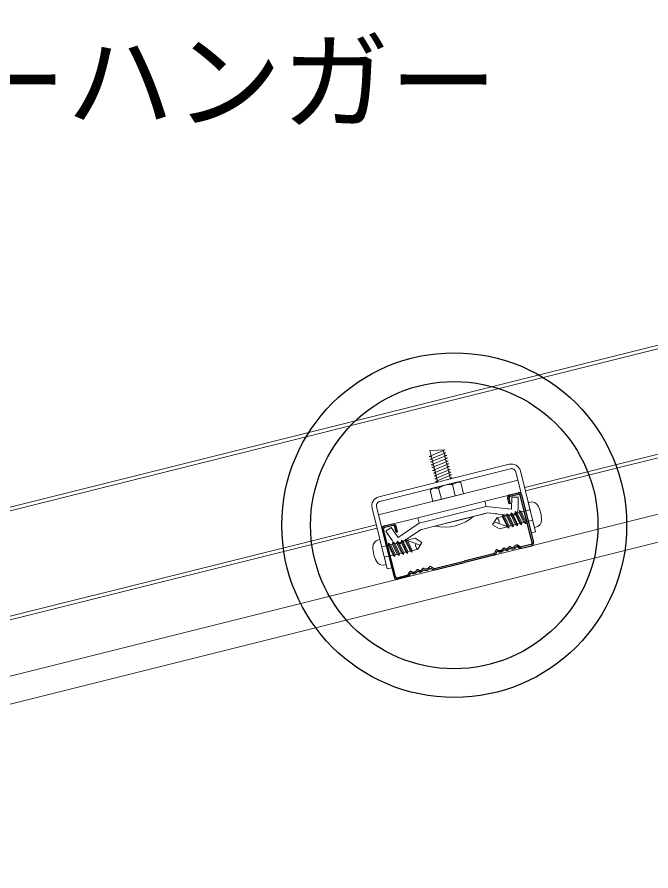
# Model space of a CAD drawing. Units: millimetres, scale not verified. Extents: x -2895 to 2955, y -2104 to 2057.
# Drawn here: x 835.2 to 1055.7, y 363.6 to 660.9 of the extents above; entities that cross this region are included whole.
import ezdxf
from ezdxf.enums import TextEntityAlignment as Align

# ---------------------------------------------------------------- set-up
doc = ezdxf.new("R2010")
doc.units = ezdxf.units.MM
doc.header["$LTSCALE"] = 15
for name, color, linetype, lineweight in [('3-2_野縁受け', 3, 'Continuous', 18), ('3-3_野縁', 2, 'Continuous', 25), ('3-6_文字', 7, 'Continuous', 18), ('3-8_パネル', 7, 'Continuous', 18), ('3-A_クリップ', 7, 'Continuous', 18), ('3-B_ビス', 7, 'Continuous', 18)]:
    doc.layers.add(name, color=color, linetype=linetype, lineweight=lineweight)
doc.styles.add('ＭＳ ゴシック', font='')
doc.styles.get('ＭＳ ゴシック').set_extended_font_data('MS Gothic')

msp = doc.modelspace()

# ---------------------------------------------------------------- linework, layer by layer
at = {"layer": '3-2_野縁受け'}
for p, q in [((520.73, 412.22), (1391.63, 629.94)), ((521.02, 411.06), (1391.92, 628.78)), ((1011.83, 497.06), (1254.11, 557.63)), ((1012.12, 495.9), (1254.4, 556.47)), ((716.26, 423.17), (960.15, 484.14)), ((716.55, 422.01), (960.45, 482.98))]:
    msp.add_line(p, q, dxfattribs=at)
at = {"layer": '3-3_野縁'}
for p, q in [((1006.63, 494.52), (1009.54, 495.25)), ((1006.75, 494.04), (1009.66, 494.77)), ((1014.38, 477.93), (1010.26, 494.4)), ((1010.75, 494.52), (1014.86, 478.08)), ((1006.38, 491.37), (1005.9, 493.31)), ((1006.87, 491.49), (1006.38, 493.43)), ((1006.87, 491.49), (1006.38, 491.37)), ((962.24, 482.4), (966.35, 465.95)), ((966.84, 466.05), (962.73, 482.52)), ((965.88, 484.34), (962.97, 483.61)), ((966, 483.85), (963.09, 483.13)), ((967.09, 481.55), (966.61, 483.49)), ((967.58, 481.67), (967.09, 483.61)), ((967.09, 481.55), (967.58, 481.67)), ((1009.05, 476.58), (1009.91, 476.06)), ((1009.05, 476.58), (1009.91, 476.06)), ((1009.31, 477.01), (1010.17, 476.49)), ((1010.17, 476.49), (1009.31, 477.01)), ((1014.02, 477.3), (1010.55, 476.44)), ((1014.02, 477.3), (1010.55, 476.44)), ((1010.67, 475.95), (1014.15, 476.82)), ((1010.67, 475.95), (1014.15, 476.82)), ((1001.01, 474.05), (990.74, 471.48)), ((1001.13, 473.57), (990.86, 471)), ((1001.83, 475.14), (1001.32, 474.28)), ((1002.26, 474.88), (1001.75, 474.02)), ((980.47, 468.92), (990.74, 471.48)), ((980.59, 468.43), (990.86, 471)), ((971.76, 467.62), (971.24, 466.76)), ((971.24, 466.76), (971.76, 467.62)), ((972.19, 467.36), (971.67, 466.5)), ((972.19, 467.36), (971.67, 466.5)), ((978.98, 469.06), (979.83, 468.54)), ((979.23, 469.49), (980.09, 468.97)), ((967.46, 465.66), (970.93, 466.53)), ((967.46, 465.66), (970.93, 466.53)), ((971.06, 466.05), (967.58, 465.18)), ((971.06, 466.05), (967.58, 465.18))]:
    msp.add_line(p, q, dxfattribs=at)
for centre, radius, start, end in [((1006.87, 493.55), 1, 104.0332, 194.0332), ((1006.87, 493.55), 0.5, 104.0332, 194.0332), ((1009.78, 494.28), 1, 14.0332, 104.0332), ((1009.78, 494.28), 0.5, 14.0332, 104.0332), ((963.21, 482.64), 1, 104.0392, 194.0392), ((963.21, 482.64), 0.5, 104.0392, 194.0392), ((966.12, 483.37), 1, 14.0392, 104.0392), ((966.12, 483.37), 0.5, 14.0392, 104.0392), ((1003.16, 476.46), 1.31, 240.4334, 327.6391), ((1004.69, 475.49), 0.5, 50.9061, 157.1664), ((1004.69, 475.49), 0.5, 50.9061, 147.6391), ((1005.47, 476.46), 1.25, 230.9061, 337.1664), ((1005.47, 476.46), 0.75, 230.9061, 337.1664), ((1006.63, 475.97), 0.5, 60.4334, 157.1664), ((1007.52, 477.55), 1.81, 240.4334, 327.6391), ((1007.52, 477.55), 1.31, 240.4334, 327.6391), ((1009.05, 476.58), 0.5, 59.0362, 147.6391), ((1010.42, 476.92), 1, 239.0363, 284.0362), ((1010.42, 476.92), 1, 239.0362, 284.0362), ((1010.42, 476.92), 0.5, 239.0363, 284.0362), ((1010.42, 476.92), 0.5, 239.0362, 284.0362), ((1013.9, 477.79), 0.5, 284.0362, 16.5602), ((1013.9, 477.79), 0.5, 284.0362, 16.5602), ((1013.9, 477.79), 1, 284.0362, 16.5602), ((1013.9, 477.79), 1, 284.0362, 16.5602), ((1000.89, 474.54), 0.5, 284.0362, 329.0362), ((1000.89, 474.54), 1, 284.0362, 329.0362), ((1002.26, 474.88), 0.5, 60.4334, 149.0363), ((1003.16, 476.46), 1.81, 240.4334, 327.6391), ((970.81, 467.02), 0.5, 284.0362, 329.0362), ((970.81, 467.02), 0.5, 284.0362, 329.0362), ((972.19, 467.36), 0.5, 60.4334, 149.0362), ((973.08, 468.94), 1.81, 240.4334, 327.6391), ((973.08, 468.94), 1.31, 240.4334, 327.6391), ((974.61, 467.97), 0.5, 50.9061, 147.6391), ((975.4, 468.94), 1.25, 230.9061, 337.1663), ((975.4, 468.94), 0.75, 230.9061, 337.1663), ((976.55, 468.45), 0.5, 60.4334, 157.1663), ((976.55, 468.45), 0.5, 50.9061, 157.1663), ((977.45, 470.03), 1.81, 240.4334, 327.6391), ((977.45, 470.03), 1.31, 240.4334, 327.6391), ((978.98, 469.06), 0.5, 59.0362, 147.6391), ((980.35, 469.4), 1, 239.0362, 284.0362), ((980.35, 469.4), 0.5, 239.0362, 284.0362), ((967.33, 466.15), 1, 191.5122, 284.0362), ((967.33, 466.15), 1, 191.5122, 284.0362), ((967.33, 466.15), 0.5, 191.5122, 284.0362), ((967.33, 466.15), 0.5, 191.5122, 284.0362), ((970.81, 467.02), 1, 284.0362, 329.0362), ((970.81, 467.02), 1, 284.0362, 329.0362)]:
    msp.add_arc(centre, radius, start, end, dxfattribs=at)
at = {"layer": '3-6_文字', "color": 2, "lineweight": 25}
for radius in [60, 50]:
    msp.add_circle((987.3, 483.99), radius, dxfattribs=at)
at = {"layer": '3-8_パネル'}
for p, q in [((255.83, 287.24), (2616.41, 877.39)), ((258.14, 278.03), (2618.72, 868.17))]:
    msp.add_line(p, q, dxfattribs=at)
at = {"layer": '3-A_クリップ'}
for p, q in [((984.43, 509.21), (978.81, 506.94)), ((984.19, 510.18), (978.83, 509.98)), ((985.95, 500.05), (983.42, 510.15)), ((984.43, 509.21), (983.61, 509.41)), ((984.67, 508.24), (983.85, 508.44)), ((978.81, 506.94), (979.64, 506.74)), ((984.67, 508.24), (979.06, 505.97)), ((979.06, 505.97), (979.88, 505.77)), ((984.92, 507.27), (979.3, 505)), ((985.16, 506.3), (979.54, 504.03)), ((985.4, 505.33), (979.78, 503.06)), ((984.92, 507.27), (984.09, 507.47)), ((985.16, 506.3), (984.33, 506.5)), ((985.4, 505.33), (984.58, 505.53)), ((1006.44, 505.18), (961.03, 493.83)), ((1006.83, 503.63), (961.42, 492.27)), ((979.3, 505), (980.12, 504.8)), ((979.54, 504.03), (980.37, 503.83)), ((979.78, 503.06), (980.61, 502.86)), ((985.64, 504.36), (980.03, 502.09)), ((985.89, 503.39), (980.27, 501.12)), ((986.13, 502.42), (980.51, 500.15)), ((985.64, 504.36), (984.82, 504.56)), ((985.89, 503.39), (985.06, 503.59)), ((986.13, 502.42), (985.31, 502.62)), ((1008.77, 502.46), (1014.05, 481.31)), ((1010.32, 502.85), (1015.61, 481.7)), ((960.99, 487.53), (1009.5, 499.65)), ((980.03, 502.09), (980.85, 501.89)), ((980.27, 501.12), (981.09, 500.92)), ((980.51, 500.15), (981.34, 499.95)), ((986.37, 501.45), (980.75, 499.18)), ((986.61, 500.48), (984.93, 499.8)), ((986.37, 501.45), (985.55, 501.65)), ((986.61, 500.48), (985.79, 500.68)), ((979.51, 496.62), (979.11, 496.28)), ((979.51, 496.62), (979.11, 496.28)), ((979.79, 496.87), (988.52, 499.05)), ((980.16, 496.87), (981.85, 496.86)), ((980.16, 496.87), (981.85, 496.86)), ((980.75, 499.18), (981.58, 498.98)), ((981.85, 496.86), (981.85, 496.85)), ((981.85, 496.85), (982.82, 492.98)), ((986.4, 498.12), (986.7, 498.08)), ((986.4, 498.12), (986.7, 498.08)), ((988.2, 498.88), (986.7, 498.08)), ((988.2, 498.88), (986.7, 498.08)), ((986.7, 498.08), (987.67, 494.2)), ((988.88, 498.97), (989.38, 498.86)), ((988.88, 498.97), (989.38, 498.86)), ((989.73, 498.32), (990.58, 494.93)), ((962.03, 483.36), (1010.54, 495.48)), ((979.06, 495.65), (979.91, 492.26)), ((979.91, 492.26), (990.58, 494.93)), ((1007.23, 489.57), (1007.3, 493.77)), ((1007.3, 493.77), (1009.6, 493.73)), ((1009.53, 489.64), (1009.6, 493.73)), ((998.38, 490.49), (986.75, 487.59)), ((998.38, 490.49), (986.75, 487.59)), ((998.38, 490.49), (986.75, 487.59)), ((997.94, 492.33), (998.39, 490.5)), ((998.38, 490.49), (1006.21, 489.68)), ((958.7, 489.95), (963.99, 468.8)), ((960.26, 490.33), (965.54, 469.18)), ((960.99, 487.53), (962.03, 483.36)), ((975.11, 484.68), (986.75, 487.59)), ((987.3, 485.36), (998.18, 488.07)), ((987.3, 485.36), (996.74, 487.71)), ((987.3, 485.36), (996.17, 487.57)), ((996.51, 487.66), (998.18, 488.07)), ((996.98, 487.78), (998.84, 488.24)), ((1002.27, 487.88), (998.84, 488.24)), ((1006.99, 487.39), (1001.49, 487.96)), ((1005.9, 489.71), (1007.23, 489.57)), ((975.11, 484.68), (967.74, 479.7)), ((974.65, 486.51), (975.11, 484.68)), ((987.3, 485.36), (976.42, 482.64)), ((994.09, 487.05), (980.51, 483.66)), ((965.39, 483.17), (963.48, 481.89)), ((965.39, 483.17), (963.48, 481.89)), ((965.77, 478.5), (963.48, 481.89)), ((965.43, 478.99), (963.48, 481.89)), ((967.74, 479.7), (965.39, 483.17)), ((967.74, 479.7), (965.39, 483.17)), ((968.98, 477.89), (975.77, 482.47)), ((976.42, 482.64), (975.77, 482.47)), ((1014.05, 481.31), (1015.61, 481.7)), ((963.99, 468.8), (965.54, 469.18))]:
    msp.add_line(p, q, dxfattribs=at)
for points in [[(984.19, 510.18), (978.57, 507.91), (979.4, 507.71)], [(981.58, 498.96), (979.06, 509.06), (978.83, 509.98)]]:
    msp.add_lwpolyline(points, dxfattribs=at)
for centre, radius, start, end in [((1007.21, 502.07), 3.2, 14.035, 104.0362), ((1007.21, 502.07), 1.6, 14.035, 104.0362), ((980.03, 495.9), 1, 104.0362, 194.0362), ((980.16, 495.87), 1, 89.9782, 130.6383), ((980.16, 495.87), 1, 89.9782, 130.6383), ((985.73, 491.65), 6.5, 84.0544, 126.6561), ((985.73, 491.65), 6.5, 84.0544, 126.6561), ((988.66, 497.99), 1, 77.7709, 117.8965), ((988.66, 497.99), 1, 77.7709, 117.8965), ((988.76, 498.08), 1, 14.0362, 104.0362), ((961.81, 490.72), 3.2, 104.0362, 194.0387), ((961.81, 490.72), 1.6, 104.0362, 194.0387), ((1007.23, 489.68), 2.3, 259.0362, 359.0362), ((983.91, 498.94), 15.65, 257.4712, 310.6013), ((967.68, 479.78), 2.3, 214.0362, 314.0362)]:
    msp.add_arc(centre, radius, start, end, dxfattribs=at)
at = {"layer": '3-B_ビス'}
for p, q in [((1013.57, 492.01), (1013.08, 491.89)), ((1015.26, 483.15), (1013.08, 491.89)), ((1004.04, 486.92), (1004.14, 487.59)), ((1004.78, 487.1), (1004.14, 487.59)), ((1006.32, 482.98), (1004.14, 487.59)), ((1005.51, 487.29), (1005.61, 487.96)), ((1006.25, 487.47), (1005.61, 487.96)), ((1007.79, 483.35), (1005.61, 487.96)), ((1006.25, 487.47), (1006.98, 487.65)), ((1006.98, 487.65), (1007.08, 488.32)), ((1008.62, 484.2), (1006.98, 487.65)), ((1007.72, 487.84), (1007.08, 488.32)), ((1009.26, 483.71), (1007.08, 488.32)), ((1007.72, 487.84), (1008.45, 488.02)), ((1009.36, 484.38), (1007.72, 487.84)), ((1008.45, 488.02), (1008.55, 488.69)), ((1010.09, 484.57), (1008.45, 488.02)), ((1009.19, 488.21), (1008.55, 488.69)), ((1010.73, 484.08), (1008.55, 488.69)), ((1009.19, 488.21), (1009.92, 488.39)), ((1010.83, 484.75), (1009.19, 488.21)), ((1009.92, 488.39), (1010.02, 489.06)), ((1011.56, 484.93), (1009.92, 488.39)), ((1010.66, 488.57), (1010.02, 489.06)), ((1011.53, 485.86), (1010.02, 489.06)), ((1010.86, 488.61), (1013.72, 489.32)), ((1012.32, 485.11), (1011.09, 487.71)), ((1013.71, 489.33), (1013.74, 489.34)), ((1000.62, 484.13), (1002.07, 486.56)), ((1005.68, 483.46), (1001.22, 485.13)), ((1002.07, 486.56), (1004.06, 487.05)), ((1005.68, 483.46), (1004.04, 486.92)), ((1004.78, 487.1), (1005.51, 487.29)), ((1006.42, 483.65), (1004.78, 487.1)), ((1007.15, 483.83), (1005.51, 487.29)), ((1007.89, 484.02), (1006.25, 487.47)), ((1009.36, 484.38), (1010.09, 484.57)), ((1010.73, 484.08), (1010.09, 484.57)), ((1010.73, 484.08), (1010.83, 484.75)), ((1010.83, 484.75), (1011.75, 484.98)), ((1012.22, 484.44), (1011.55, 485.85)), ((1011.81, 484.74), (1011.56, 484.93)), ((1011.77, 484.97), (1014.63, 485.68)), ((1012.22, 484.44), (1011.83, 484.73)), ((1012.22, 484.44), (1012.32, 485.11)), ((1014.62, 485.69), (1014.62, 485.7)), ((1003.04, 482.68), (1000.62, 484.13)), ((1005.81, 483.37), (1003.04, 482.68)), ((1006.32, 482.98), (1005.68, 483.46)), ((1006.32, 482.98), (1006.42, 483.65)), ((1006.42, 483.65), (1007.15, 483.83)), ((1007.79, 483.35), (1007.15, 483.83)), ((1007.79, 483.35), (1007.89, 484.02)), ((1007.89, 484.02), (1008.62, 484.2)), ((1009.26, 483.71), (1008.62, 484.2)), ((1009.26, 483.71), (1009.36, 484.38)), ((1015.75, 483.28), (1015.26, 483.15)), ((960.94, 478.85), (961.43, 478.97)), ((961.43, 478.97), (963.61, 470.24)), ((968.9, 478.78), (968.8, 478.11)), ((968.9, 478.78), (971.08, 474.17)), ((968.9, 478.78), (969.54, 478.29)), ((970.37, 479.14), (970.27, 478.48)), ((970.37, 479.14), (972.55, 474.54)), ((970.37, 479.14), (971.01, 478.66)), ((970.88, 478.76), (973.65, 479.45)), ((971.01, 478.66), (975.47, 476.99)), ((971.01, 478.66), (972.65, 475.21)), ((973.65, 479.45), (976.07, 477.99)), ((964.92, 477.16), (962.06, 476.44)), ((962.07, 476.43), (962.07, 476.43)), ((964.47, 477.69), (964.37, 477.02)), ((964.37, 477.02), (965.6, 474.42)), ((964.47, 477.69), (965.14, 476.27)), ((964.47, 477.69), (964.86, 477.4)), ((964.88, 477.38), (965.13, 477.19)), ((965.86, 477.37), (964.94, 477.14)), ((965.13, 477.19), (966.77, 473.74)), ((965.16, 476.26), (966.67, 473.07)), ((965.96, 478.04), (965.86, 477.37)), ((965.86, 477.37), (967.5, 473.92)), ((965.96, 478.04), (968.14, 473.43)), ((965.96, 478.04), (966.6, 477.56)), ((967.33, 477.74), (966.6, 477.56)), ((966.6, 477.56), (968.24, 474.1)), ((967.43, 478.41), (967.33, 477.74)), ((967.33, 477.74), (968.97, 474.29)), ((967.43, 478.41), (969.61, 473.8)), ((967.43, 478.41), (968.07, 477.93)), ((968.8, 478.11), (968.07, 477.93)), ((968.07, 477.93), (969.71, 474.47)), ((968.8, 478.11), (970.44, 474.65)), ((970.27, 478.48), (969.54, 478.29)), ((969.54, 478.29), (971.18, 474.84)), ((970.27, 478.48), (971.91, 475.02)), ((976.07, 477.99), (974.62, 475.57)), ((962.98, 472.79), (962.95, 472.78)), ((965.83, 473.52), (962.97, 472.8)), ((966.03, 473.55), (966.67, 473.07)), ((966.77, 473.74), (966.67, 473.07)), ((967.5, 473.92), (966.77, 473.74)), ((967.5, 473.92), (968.14, 473.43)), ((968.24, 474.1), (968.14, 473.43)), ((968.97, 474.29), (968.24, 474.1)), ((968.97, 474.29), (969.61, 473.8)), ((969.71, 474.47), (969.61, 473.8)), ((970.44, 474.65), (969.71, 474.47)), ((970.44, 474.65), (971.08, 474.17)), ((971.18, 474.84), (971.08, 474.17)), ((971.91, 475.02), (971.18, 474.84)), ((971.91, 475.02), (972.55, 474.54)), ((972.65, 475.21), (972.55, 474.54)), ((974.62, 475.57), (972.63, 475.07)), ((963.12, 470.12), (963.61, 470.24))]:
    msp.add_line(p, q, dxfattribs=at)
for points in [[(1011.07, 487.71), (1010.67, 488.57), (1010.85, 488.62)], [(965.62, 474.41), (966.02, 473.55), (965.84, 473.51)]]:
    msp.add_lwpolyline(points, dxfattribs=at)
for centre, radius, start, end in [((1014.19, 489.52), 2.56, 27.9323, 104.0362), ((1007.07, 485.74), 10.62, 14.0362, 27.9323), ((1007.07, 485.74), 10.62, 0.1402, 14.0362), ((1001.22, 485.13), 1.66, 339.4838, 59.0362), ((1015.13, 485.76), 2.56, 284.0362, 0.1402), ((961.56, 476.36), 2.56, 104.0375, 180.1414), ((969.62, 476.38), 10.62, 180.1414, 194.0375), ((975.47, 476.99), 1.66, 159.485, 239.0375), ((969.62, 476.38), 10.62, 194.0375, 207.9335), ((962.5, 472.61), 2.56, 207.9335, 284.0375)]:
    msp.add_arc(centre, radius, start, end, dxfattribs=at)

# ---------------------------------------------------------------- texts
at = {"layer": '3-6_文字', "style": 'ＭＳ ゴシック'}
msp.add_text('RPフリーハンガー', height=27.49, dxfattribs=at).set_placement((702.43, 616.49), align=Align.BOTTOM_LEFT)

doc.saveas('drawing.dxf')
